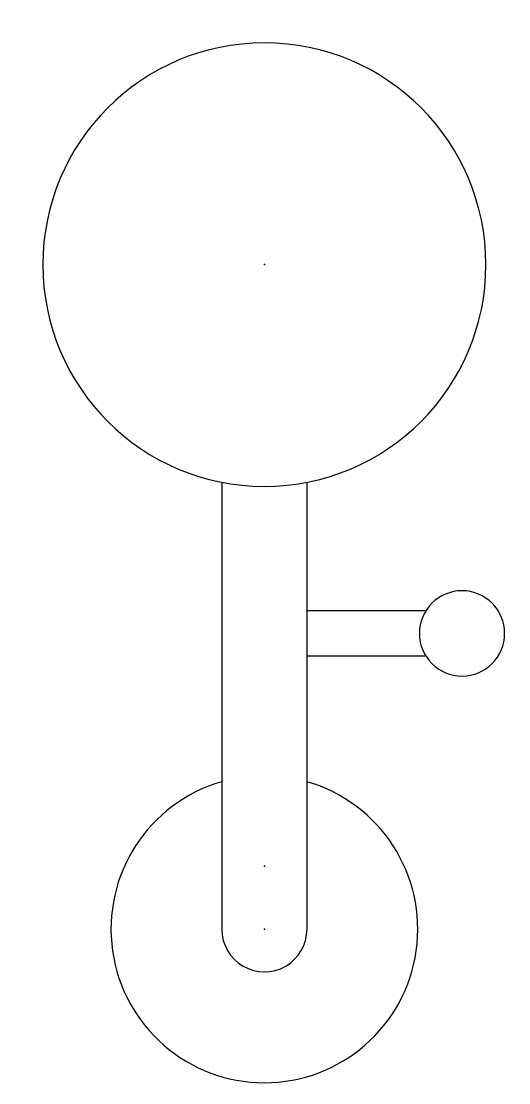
# Model space of a CAD drawing. Extents: x -116 to 116, y -73 to 431.
import ezdxf

# ---------------------------------------------------------------- set-up
doc = ezdxf.new("R2010")
doc.units = 0
doc.header["$LTSCALE"] = 1000
doc.header["$MEASUREMENT"] = 0
doc.layers.add('TJ(给排水专业S)', color=7, linetype='CONTINUOUS')

# ---------------------------------------------------------------- blocks, each defined once
blk = doc.blocks.new('$TWTSYS$00000604')
at = {"layer": 'TJ(给排水专业S)'}
for p, q in [((-20.25, 212.19), (-20.25, 0)), ((20.25, 212.19), (20.25, 0)), ((76.72, 151.12), (20.25, 151.12)), ((20.25, 129.77), (76.72, 129.77)), ((20.25, 123.05), (20.25, 101.7))]:
    blk.add_line(p, q, dxfattribs=at)
for centre, major_axis, start_param, end_param in [((0, 315.53), (74.46, 74.46), 5.497787, 11.780972), ((93.93, 140.45), (-14.32, 14.32), 3.926991, 10.210176), ((0, 0), (-51.55, 51.55), -0.503918, 5.216307), ((0, 0), (14.32, 14.32), 2.356194, 5.497787)]:
    blk.add_ellipse(centre, major_axis=major_axis, ratio=1, start_param=start_param, end_param=end_param, dxfattribs=at)
for p in [(0, 315.53), (0, 30), (0, 0), (0, 0, 1)]:
    blk.add_point(p, dxfattribs=at)

msp = doc.modelspace()

# ---------------------------------------------------------------- block references
at = {"layer": 'TJ(给排水专业S)', "color": 4}
msp.add_blockref('$TWTSYS$00000604', (0, 0), dxfattribs=at)

doc.saveas('drawing.dxf')
